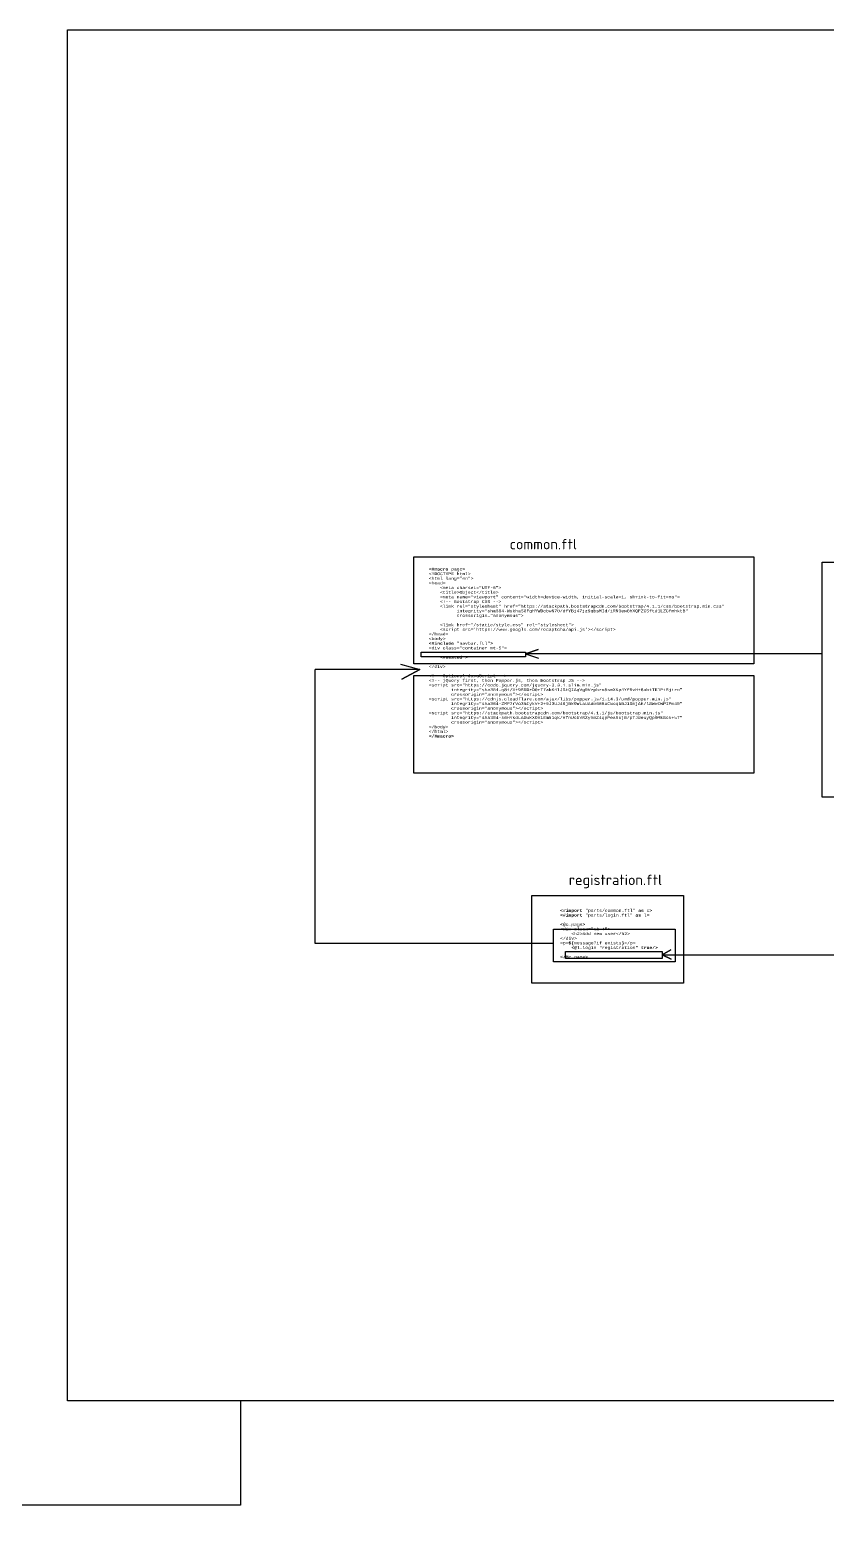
# Model space of a CAD drawing. Header units: millimetres. Extents: x 5801 to 8280, y 2723 to 3738.
# Drawn here: x 7041 to 7577, y 2730 to 3738 of the extents above; entities that cross this region are included whole.
import ezdxf

# ---------------------------------------------------------------- set-up
doc = ezdxf.new("R2010")
doc.units = ezdxf.units.MM
doc.styles.get("Standard").update_dxf_attribs({"font": 'arial.ttf'})

msp = doc.modelspace()

# ---------------------------------------------------------------- linework, layer by layer
at = {"color": 3, "lineweight": 30}
msp.add_line((7232.6, 3123), (7232.6, 3307.6), dxfattribs=at)
at = {"color": 4, "lineweight": 30}
msp.add_lwpolyline([(7065.9, 3738.4), (8279.9, 3738.4), (8279.9, 2814.8), (7065.9, 2814.8)], close=True, dxfattribs=at)
at = {"color": 3, "lineweight": 30}
for points in [[(7299.1, 3383.5), (7528.3, 3383.5), (7528.3, 3311.4), (7299.1, 3311.4)], [(7299.1, 3303.5), (7528.3, 3303.5), (7528.3, 3237.6), (7299.1, 3237.6)], [(7378.8, 3155.3), (7480.8, 3155.3), (7480.8, 3096.3), (7378.8, 3096.3)], [(7393.4, 3132.6), (7475.4, 3132.6), (7475.4, 3110.6), (7393.4, 3110.6)]]:
    msp.add_lwpolyline(points, close=True, dxfattribs=at)
at = {"color": 1, "lineweight": 30}
for points in [[(7574.3, 3379.9), (7808.5, 3379.9), (7808.5, 3221.5), (7574.3, 3221.5)], [(7304.2, 3319.3), (7374.5, 3319.3), (7374.5, 3316.1), (7304.2, 3316.1)]]:
    msp.add_lwpolyline(points, close=True, dxfattribs=at)
for points in [[(7574.3, 3318.1), (7374.5, 3318.1), (7383, 3321), (7374.5, 3318.1), (7383.2, 3315.2)], [(7182.3, 2814.8), (7182.3, 2744.4), (6549.6, 2744.4), (6582.3, 2760.7), (6549.6, 2744.4), (6579.5, 2729.8)]]:
    msp.add_lwpolyline(points, dxfattribs=at)
at = {"color": 3, "lineweight": 30}
for points in [[(7290.3, 3311.2), (7303.3, 3307.6), (7291.2, 3301.1), (7303.3, 3307.6), (7232.6, 3307.6)], [(7393.4, 3123), (7232.6, 3123)]]:
    msp.add_lwpolyline(points, dxfattribs=at)
at = {"color": 6, "lineweight": 30}
msp.add_lwpolyline([(7401.3, 3117.6), (7466.5, 3117.6), (7466.5, 3112.8), (7401.3, 3112.8)], close=True, dxfattribs=at)
msp.add_lwpolyline([(7466.5, 3115.2), (7472.3, 3118.7), (7466.5, 3115.2), (7472.5, 3112.3), (7466.5, 3115.2), (7847.7, 3115.2), (7847.7, 3115.2)], dxfattribs=at)

# ---------------------------------------------------------------- texts
at = {"attachment_point": 1}
for s, width, insert, char_height in [('{\\fISOCPEUR|b0|i0|c0|p34;common.ftl}', 101.588, (7363.8, 3395.5), 7), ('{\\fCourier New|b1|i0|c204|p49;\\H0.75x;\\C23;\\c3307724;<#macro \\fCourier New|b0|i0|c204|p49;\\C9;\\c13023145;page\\fCourier New|b1|i0|c204|p49;\\C23;\\c3307724;>^J\\fCourier New|b0|i0|c204|p49;\\C43;\\c6995944;<!DOCTYPE \\C9;\\c12237498;html\\C43;\\c6995944;>^J<html \\C9;\\c12237498;lang=\\C73;\\c6406821;"en"\\C43;\\c6995944;>^J<head>^J    <meta \\C9;\\c12237498;charset=\\C73;\\c6406821;"UTF-8"\\C43;\\c6995944;>^J    <title>\\C9;\\c13023145;Object\\C43;\\c6995944;</title>^J    <meta \\C9;\\c12237498;name=\\C73;\\c6406821;"viewport" \\C9;\\c12237498;content=\\C73;\\c6406821;"width=device-width, initial-scale=1, shrink-to-fit=no"\\C43;\\c6995944;>^J    \\C8;<!-- Bootstrap CSS -->^J    \\C43;\\c6995944;<link \\C9;\\c12237498;rel=\\C73;\\c6406821;"stylesheet" \\C9;\\c12237498;href=\\C73;\\c6406821;"https://stackpath.bootstrapcdn.com/bootstrap/4.1.1/css/bootstrap.min.css"^J          \\C9;\\c12237498;integrity=\\C73;\\c6406821;"sha384-WskhaSGFgHYWDcbwN70/dfYBj47jz9qbsMId/iRN3ewGhXQFZCSftd1LZCfmhktB"^J          \\C9;\\c12237498;crossorigin=\\C73;\\c6406821;"anonymous"\\C43;\\c6995944;>^J^J    <link \\C9;\\c12237498;href=\\C73;\\c6406821;"/static/style.css" \\C9;\\c12237498;rel=\\C73;\\c6406821;"stylesheet"\\C43;\\c6995944;>^J    <script \\C9;\\c12237498;src=\\C73;\\c6406821;\'https://www.google.com/recaptcha/api.js\'\\C43;\\c6995944;></script>^J</head>^J<body>^J\\fCourier New|b1|i0|c204|p49;\\C23;\\c3307724;<#include \\fCourier New|b0|i0|c204|p49;\\C75;\\c5867370;"navbar.ftl"\\fCourier New|b1|i0|c204|p49;\\C23;\\c3307724;>^J\\fCourier New|b0|i0|c204|p49;\\C43;\\c6995944;<div \\C9;\\c12237498;class=\\C73;\\c6406821;"container mt-5"\\C43;\\c6995944;>\\fCourier New|b0|i0|c0|p49;\\P\\fCourier New|b0|i0|c204|p49;^J    \\fCourier New|b1|i0|c204|p49;\\C23;\\c3307724;<#nested >\\fCourier New|b1|i0|c0|p49;\\P\\fCourier New|b1|i0|c204|p49;^J\\fCourier New|b0|i0|c204|p49;\\C43;\\c6995944;</div>^J^J\\C8;<!-- Optional JavaScript -->^J<!-- jQuery first, then Popper.js, then Bootstrap JS -->^J\\C43;\\c6995944;<script \\C9;\\c12237498;src=\\C73;\\c6406821;"https://code.jquery.com/jquery-3.3.1.slim.min.js"^J        \\C9;\\c12237498;integrity=\\C73;\\c6406821;"sha384-q8i/X+965DzO0rT7abK41JStQIAqVgRVzpbzo5smXKp4YfRvH+8abtTE1Pi6jizo"^J        \\C9;\\c12237498;crossorigin=\\C73;\\c6406821;"anonymous"\\C43;\\c6995944;></script>^J<script \\C9;\\c12237498;src=\\C73;\\c6406821;"https://cdnjs.cloudflare.com/ajax/libs/popper.js/1.14.3/umd/popper.min.js"^J        \\C9;\\c12237498;integrity=\\C73;\\c6406821;"sha384-ZMP7rVo3mIykV+2+9J3UJ46jBk0WLaUAdn689aCwoqbBJiSnjAK/l8WvCWPIPm49"^J        \\C9;\\c12237498;crossorigin=\\C73;\\c6406821;"anonymous"\\C43;\\c6995944;></script>^J<script \\C9;\\c12237498;src=\\C73;\\c6406821;"https://stackpath.bootstrapcdn.com/bootstrap/4.1.1/js/bootstrap.min.js"^J        \\C9;\\c12237498;integrity=\\C73;\\c6406821;"sha384-smHYKdLADwkXOn1EmN1qk/HfnUcbVRZyYmZ4qpPea6sjB/pTJ0euyQp0Mk8ck+5T"^J        \\C9;\\c12237498;crossorigin=\\C73;\\c6406821;"anonymous"\\C43;\\c6995944;></script>^J</body>^J</html>^J\\fCourier New|b1|i0|c204|p49;\\C23;\\c3307724;</#macro>}', 266.319, (7309.3, 3376.1), 2.5), ('{\\fISOCPEUR|b0|i0|c0|p34;registration.ftl}', 101.588, (7403.6, 3169.3), 7), ('{\\fCourier New|b1|i0|c204|p49;\\H0.75x;\\C23;\\c3307724;<#import \\fCourier New|b0|i0|c204|p49;\\C75;\\c5867370;"parts/common.ftl" \\fCourier New|b1|i0|c204|p49;\\C23;\\c3307724;as \\fCourier New|b0|i0|c204|p49;\\C9;\\c13023145;c\\fCourier New|b1|i0|c204|p49;\\C23;\\c3307724;>^J<#import \\fCourier New|b0|i0|c204|p49;\\C75;\\c5867370;"parts/login.ftl" \\fCourier New|b1|i0|c204|p49;\\C23;\\c3307724;as \\fCourier New|b0|i0|c204|p49;\\C9;\\c13023145;l\\fCourier New|b1|i0|c204|p49;\\C23;\\c3307724;>^J^J<@\\fCourier New|b0|i0|c204|p49;\\C9;\\c13023145;c.page\\fCourier New|b1|i0|c204|p49;\\C23;\\c3307724;>^J\\fCourier New|b0|i0|c204|p49;\\C43;\\c6995944;<div \\C9;\\c12237498;class=\\C73;\\c6406821;"mb-4"\\C43;\\c6995944;>^J    <h2>\\C9;\\c13023145;Add new user\\C43;\\c6995944;</h2>^J</div>^J<p>\\fCourier New|b1|i0|c204|p49;\\C23;\\c3307724;$\\{\\fCourier New|b0|i0|c204|p49;\\C9;\\c13023145;message\\C153;\\c12293992;?\\C9;\\c13023145;if_exists\\fCourier New|b1|i0|c204|p49;\\C23;\\c3307724;\\}\\fCourier New|b0|i0|c204|p49;\\C43;\\c6995944;</p>^J    \\fCourier New|b1|i0|c204|p49;\\C23;\\c3307724;<@\\fCourier New|b0|i0|c204|p49;\\C9;\\c13023145;l.login \\C75;\\c5867370;"registration" \\fCourier New|b1|i0|c204|p49;\\C23;\\c3307724;true/>\\fCourier New|b1|i0|c0|p49;\\P\\fCourier New|b1|i0|c204|p49;^J</@\\fCourier New|b0|i0|c204|p49;\\C9;\\c13023145;c.page\\fCourier New|b1|i0|c204|p49;\\C23;\\c3307724;>}', 164.631, (7397.8, 3146.1), 2.5)]:
    msp.add_mtext_dynamic_manual_height_columns(s, width=width, gutter_width=12.5, heights=[0], dxfattribs=dict(at, insert=insert, char_height=char_height))

doc.saveas('drawing.dxf')
